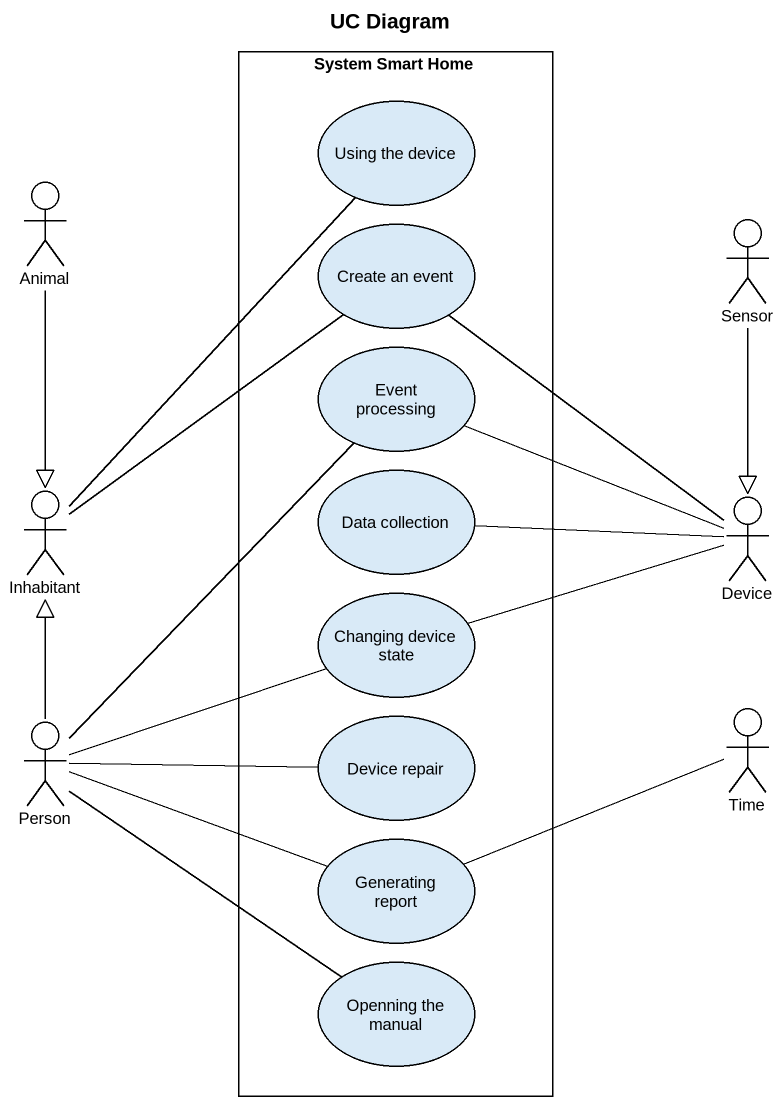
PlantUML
@startuml
title UC Diagram
rectangle "System Smart Home" as System_Smart_Home {
  usecase "Using the device" as Using_the_device
  usecase "Create an event" as Create_an_event
  usecase "Event processing" as Event_processing
  usecase "Data collection" as Data_collection
  usecase "Changing device state" as Changing_device_state
  usecase "Device repair" as Device_repair
  usecase "Generating report" as Generating_report
  usecase "Openning the manual" as Openning_the_manual
}
actor Animal
actor Sensor
actor Inhabitant
actor Device
actor "Person" as Person_
actor Time
Animal --|> Inhabitant
Sensor --|> Device
Inhabitant -up- Using_the_device
Inhabitant -up- Create_an_event
Device -up- Create_an_event
Device -left- Event_processing
Device -left- Data_collection
Device -left- Changing_device_state
Person_ -up- Event_processing
Person_ -up-|> Inhabitant
Person_ -right- Changing_device_state
Person_ -right- Device_repair
Person_ -right- Generating_report
Person_ -- Openning_the_manual
Time -left- Generating_report
@enduml
